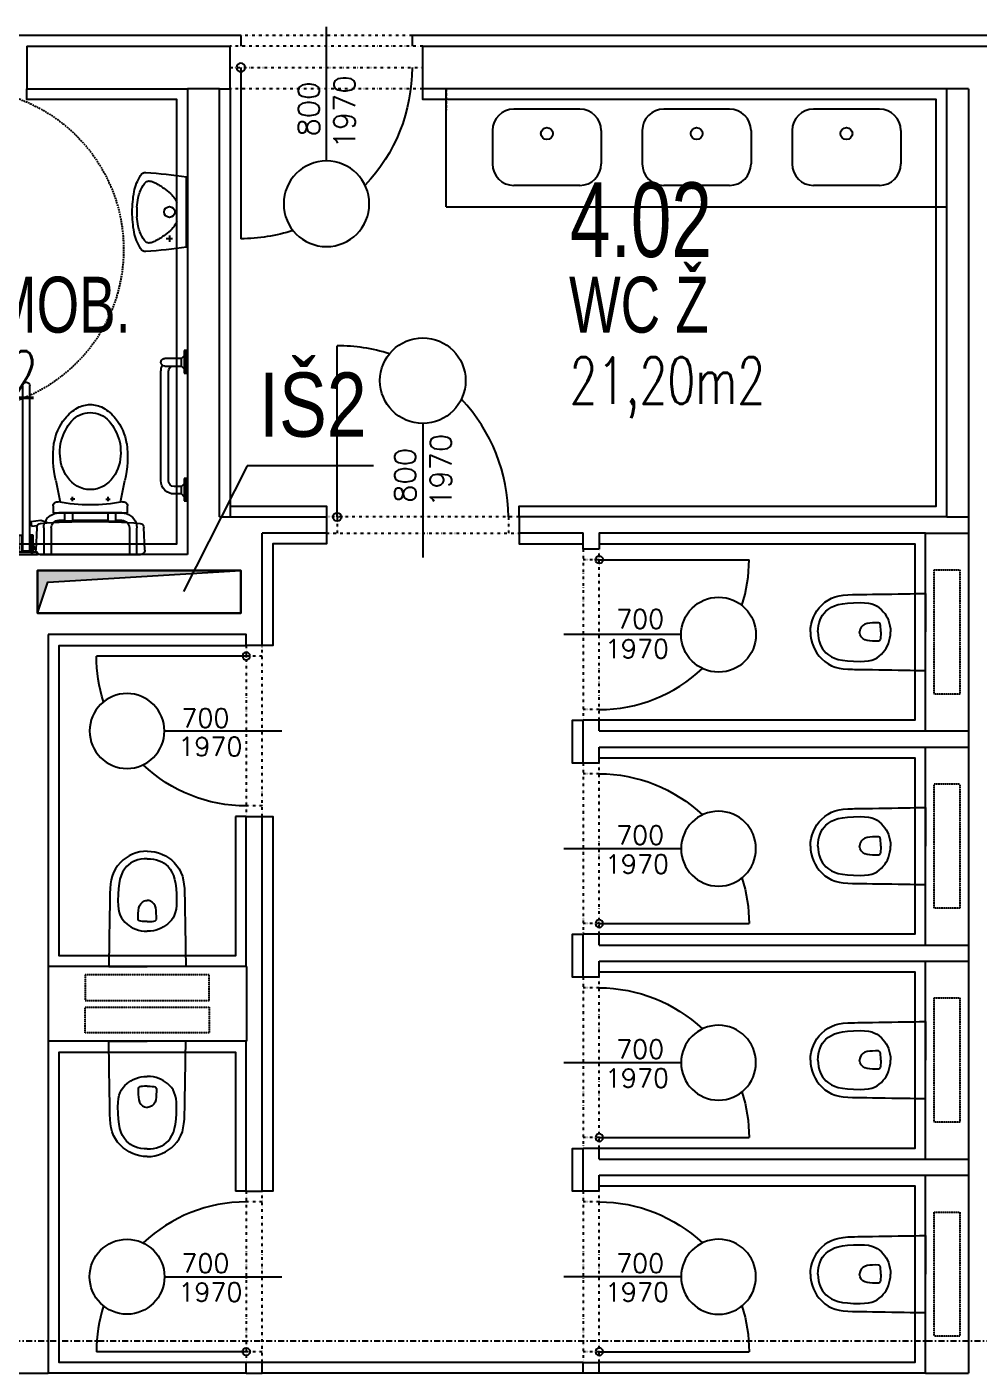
# Model space of a CAD drawing. Header units: millimetres. Extents: x -3035503 to 19821, y 792 to 235380.
# Drawn here: x -2937805 to -2933355, y 187536 to 193825 of the extents above; entities that cross this region are included whole.
import ezdxf

# ---------------------------------------------------------------- set-up
doc = ezdxf.new("R2010")
doc.units = ezdxf.units.MM
for name, pattern in [('4np_fit_out$0$HIDDEN', [0.375, 0.25, -0.125]), ('4np_fit_out$0$ČÁRKOVANÁ', [19.05, 12.7, -6.35]), ('DA2', [0.45, 0.3, -0.15]), ('DD4', [0.8, 0.4, -0.2, 0, -0.2]), ('DIVIDE', [31.75, 12.7, -6.35, 0, -6.35, 0, -6.35])]:
    doc.linetypes.add(name, pattern=pattern)
for name, color, linetype in [('ARCH_E-04-CO', 252, 'Continuous'), ('ARCH_F-02-CO', 251, 'Continuous'), ('ARCH_F-04-CO', 3, 'Continuous'), ('ARCH_F-06-CO', 2, 'Continuous'), ('ARCH_F-08-CO', 252, 'Continuous'), ('ARCH_O-02-CO', 251, 'Continuous'), ('ARCH_O-06-CO', 8, 'DD4'), ('ARCH_S-02-CO', 251, 'Continuous'), ('ARCH_T-02-CO', 252, 'Continuous'), ('ARCH_Z-02-CO', 252, 'Continuous'), ('ARCH_Z-02-DA', 252, 'DA2'), ('ARCH_Z-02-DI', 252, 'DIVIDE'), ('ARCH_Z-06-CO', 252, 'Continuous'), ('E-04-CO', 3, 'Continuous'), ('Z-02-CO', 252, 'Continuous')]:
    doc.layers.add(name, color=color, linetype=linetype)
doc.styles.add('Arial', font='arial.ttf', dxfattribs={"height": 220})
doc.styles.add('SIMPLEX', font='simplex.shx')

# ---------------------------------------------------------------- blocks, each defined once
blk = doc.blocks.new('MIST1')
at = {"style": 'Arial'}
blk.add_attdef('CISLO', (-0.309, 0), '', height=4, dxfattribs=at)
at = {"layer": 'ARCH_F-02-CO', "style": 'SIMPLEX'}
blk.add_attdef('PODLAHA', (0, -12.5), '', height=2.5, dxfattribs=at)
at = {"layer": 'ARCH_F-04-CO', "style": 'SIMPLEX'}
blk.add_attdef('PLOCHA', (0, -8.5), '', height=2.5, dxfattribs=at)
at = {"layer": 'ARCH_F-06-CO', "style": 'Arial'}
blk.add_attdef('MIST', (-0.309, -4.5), '', height=3, dxfattribs=at)
blk = doc.blocks.new('4np_fit_out$0$WC')
at = {"linetype": '4np_fit_out$0$HIDDEN'}
for p, q in [((-109417.6, 504329.8), (-109417.6, 504909.8)), ((-109417.6, 504909.8), (-109297.5, 504909.8)), ((-109297.5, 504909.8), (-109297.6, 504329.8)), ((-109297.6, 504329.8), (-109417.6, 504329.8))]:
    blk.add_line(p, q, dxfattribs=at)
for points in [[(-108916.5, 504794.2), (-108948.4, 504794.9), (-109257.6, 504799.8), (-109257.6, 504799.8)], [(-109257.6, 504799.8), (-109257.6, 504799.8), (-109257.6, 504619.8), (-109257.6, 504619.8)], [(-108771.9, 504745.4), (-108811.9, 504783.6), (-108852.5, 504792.9), (-108916.5, 504794.2)], [(-108719.2, 504619.8), (-108719.2, 504666.4), (-108739.3, 504714.2), (-108771.9, 504745.4)], [(-109060, 504714.1), (-109078.6, 504692.7), (-109093.6, 504659.3), (-109093.6, 504619.8)], [(-108754.6, 504619.8), (-108754.6, 504661.7), (-108767.7, 504695.4), (-108791.2, 504716.7)], [(-109257.6, 504439.8), (-109257.6, 504439.8), (-109257.6, 504619.8), (-109257.6, 504619.8)], [(-109060, 504525.5), (-109078.6, 504546.9), (-109093.6, 504580.3), (-109093.6, 504619.8)], [(-109047.9, 504619.8), (-109047.9, 504638.9), (-109046.8, 504649.1), (-109044.6, 504656.5)], [(-109047.9, 504619.8), (-109047.9, 504600.7), (-109046.8, 504590.5), (-109044.6, 504583.1)], [(-108951.1, 504632.4), (-108949.7, 504628.7), (-108949, 504624.5), (-108949, 504619.8)], [(-108951.1, 504607.2), (-108949.7, 504610.9), (-108949, 504615.1), (-108949, 504619.8)], [(-108754.6, 504619.8), (-108754.6, 504577.9), (-108767.7, 504544.3), (-108791.2, 504522.9)], [(-108719.2, 504619.8), (-108719.2, 504573.2), (-108739.3, 504525.4), (-108771.9, 504494.2)], [(-108771.9, 504494.2), (-108811.9, 504456), (-108852.5, 504446.7), (-108916.5, 504445.4)], [(-108916.5, 504445.4), (-108948.5, 504444.7), (-109257.6, 504439.8), (-109257.6, 504439.8)]]:
    blk.add_open_spline(points, degree=3)
for points in [[(-108791.2, 504716.7), (-108823, 504745.5), (-108861.9, 504757.1), (-108951.6, 504757.1), (-109011.4, 504757.1), (-109035.6, 504742.2), (-109060, 504714.1)], [(-109044.6, 504656.5), (-109043.7, 504659.6), (-109041.4, 504662.2), (-109037.7, 504662.2), (-108998.9, 504662.2), (-108963.9, 504664.5), (-108951.1, 504632.4)], [(-109044.6, 504583.1), (-109043.7, 504580), (-109041.4, 504577.4), (-109037.7, 504577.4), (-108998.9, 504577.4), (-108963.9, 504575.1), (-108951.1, 504607.2)], [(-108791.2, 504522.9), (-108823, 504494), (-108861.9, 504482.5), (-108951.6, 504482.5), (-109011.4, 504482.5), (-109035.6, 504497.4), (-109060, 504525.5)]]:
    blk.add_open_spline(points, degree=3, knots=[1, 1, 1, 1, 2, 2, 2, 3, 3, 3, 3])
blk = doc.blocks.new('4np_fit_out$0$sink rectang')
for p, q in [((-154, 356), (154, 356)), ((-254, 100), (-254, 256)), ((254, 100), (254, 256)), ((-154, 0), (154, 0))]:
    blk.add_line(p, q)
blk.add_circle((0, 114), 27.8)
for centre, start, end in [((-154, 256), 90, 180), ((154, 256), 0, 90), ((-154, 100), 180, 270), ((154, 100), 270, 0)]:
    blk.add_arc(centre, 100, start, end)
blk = doc.blocks.new('4np_fit_out$0$DiS WC')
for p, q in [((3.7, 1274.9), (3.7, 1604.9)), ((235.7, 1462.4), (236.1, 1439.9)), ((236.1, 1439.9), (235.8, 1417.4)), ((83.7, 1329.9), (83.7, 1299.9)), ((68.7, 1314.9), (98.7, 1314.9)), ((3.4, 792.4), (14.6, 792.4)), ((3.4, 687.4), (3.4, 792.4)), ((14.6, 792.4), (14.6, 687.4)), ((27.8, 755.1), (14.6, 768.3)), ((27.8, 720.1), (27.8, 755.1)), ((27.8, 755.1), (105.9, 755.1)), ((14.6, 706.9), (27.8, 720.1)), ((105.9, 720.1), (27.8, 720.1)), ((88.5, 184.9), (88.4, 694.9)), ((123.5, 184.9), (123.4, 694.9)), ((14.6, 687.4), (3.4, 687.4)), ((735.9, -143.4), (735.9, 627.4)), ((770.9, 627.4), (770.9, -143.4)), ((3.4, 194.7), (14.6, 194.7)), ((3.4, 89.7), (3.4, 194.7)), ((14.6, 194.7), (14.6, 89.7)), ((27.8, 157.4), (14.6, 170.6)), ((27.8, 122.4), (27.8, 157.4)), ((27.8, 157.4), (61, 157.4)), ((312.7, 84.3), (291.9, 185.5)), ((614.9, 185.5), (594.2, 84.4)), ((14.6, 89.7), (3.4, 89.7)), ((14.6, 109.2), (27.8, 122.4)), ((27.8, 122.4), (61, 122.4)), ((279.5, 33.9), (279.5, 66.5)), ((380.4, 98.9), (360.4, 98.9)), ((370.4, 88.9), (370.4, 108.9)), ((526.4, 98.9), (546.4, 98.9)), ((536.4, 88.9), (536.4, 108.9)), ((627.3, 66.5), (627.3, 33.9)), ((627.3, 33.9), (279.5, 33.9)), ((305.9, 33.9), (600.9, 33.9)), ((333.9, -4.3), (333.9, 33.9)), ((333.9, 33.9), (370.9, 33.9)), ((370.9, 33.9), (370.9, -4.3)), ((536, 33.9), (536, -4.3)), ((573, 33.9), (536, 33.9)), ((573, -4.3), (573, 33.9)), ((198.9, -139.7), (202.8, -34.5)), ((235.9, -160.1), (235.9, -36.8)), ((270.9, -36.1), (270.9, -160.1)), ((305.9, -1.1), (333.9, -1.1)), ((370.9, -4.3), (333.9, -4.3)), ((370.9, -1.1), (536, -1.1)), ((536, -4.3), (573, -4.3)), ((573, -1.1), (600.9, -1.1)), ((635.9, -36.1), (635.9, -160.1)), ((653.9, -12.7), (684.1, -1.6)), ((665.3, -8.5), (667.2, -13.6)), ((670.9, -36.1), (670.9, -160.1)), ((684.1, -1.6), (731.7, -8.3)), ((728.9, -28.1), (700.9, -24.2)), ((704.1, -34.5), (708, -139.6)), ((731.7, -8.3), (728.9, -28.1)), ((713.4, -122.6), (720, -122.6)), ((713.4, -133.5), (713.4, -122.6)), ((720, -148.9), (720, -69.8)), ((720, -69.8), (732, -69.8)), ((720, -122.6), (720, -133.5)), ((732, -69.8), (732, -148.9)), ((774.8, -69.8), (774.8, -148.9)), ((786.9, -69.8), (774.8, -69.8)), ((786.9, -148.9), (786.9, -69.8)), ((786.9, -122.5), (786.9, -133.5)), ((793.5, -122.5), (786.9, -122.5)), ((793.5, -133.5), (793.5, -122.5)), ((688, -160.1), (218.9, -160.1)), ((700.9, -160.1), (700.9, -148.9)), ((700.9, -148.9), (805.9, -148.9)), ((805.9, -160.1), (700.9, -160.1)), ((720, -133.5), (713.4, -133.5)), ((732, -148.9), (720, -148.9)), ((770.9, -143.4), (735.9, -143.4)), ((774.8, -148.9), (786.9, -148.9)), ((786.9, -133.5), (793.5, -133.5)), ((805.9, -148.9), (805.9, -160.1))]:
    blk.add_line(p, q)
for centre, radius, start, end in [((395.7, -1203.4), 2835.5, 94.08392, 97.94592), ((294.5, 1295.8), 314.8, 116.56592, 121.24092), ((192.8, 1499.2), 87.4, 102.06992, 116.56892), ((178.8, 1565), 20.1, 71.55992, 102.06092), ((175.8, 1556.2), 29.5, 35.31492, 71.57592), ((194.9, 1598.5), 26.4, 25.53692, 92.54692), ((44.3, 1463), 190.6, 21.25392, 35.30792), ((33.7, 1492.4), 219.2, 11.18792, 32.42692), ((162.3, 1432.1), 125.4, 131.71992, 141.97792), ((350.6, 1220.8), 408.4, 126.02892, 131.70892), ((287.1, 1308.2), 300.4, 121.25892, 126.04592), ((79.4, 1476.7), 153, 11.20192, 21.25892), ((-373.6, 1426.6), 631.7, 1.20892, 9.87392), ((164, 1430.7), 127.6, 141.97192, 154.94492), ((83.7, 1439.9), 25, 0.00692, 180.00492), ((-182.3, 1424.9), 419.7, 5.13292, 11.19992), ((164, 1449.1), 127.6, 205.07792, 218.05092), ((83.7, 1439.9), 25, 180.00792, 0.00392), ((-182.3, 1454.9), 419.7, 348.81192, 354.87892), ((-373.6, 1453.1), 631.7, 350.13792, 358.80292), ((162.3, 1447.7), 125.4, 218.03392, 228.29292), ((350.5, 1659), 408.4, 228.30292, 233.98192), ((287.1, 1571.6), 300.4, 233.96692, 238.75292), ((44.4, 1416.7), 190.5, 324.69792, 338.75192), ((33.7, 1387.4), 219.2, 327.58492, 348.82392), ((79.3, 1403.1), 153, 338.75892, 348.81592), ((395.1, 4083.3), 2835.5, 262.06592, 265.92692), ((294.5, 1584), 314.8, 238.77192, 243.44692), ((192.8, 1380.6), 87.4, 243.44292, 257.94192), ((178.8, 1314.8), 20.1, 257.94992, 288.44992), ((175.8, 1323.6), 29.5, 288.43592, 324.69592), ((194.9, 1281.3), 26.4, 267.46792, 334.47592), ((105.9, 737.6), 17.5, 0.00592, 90.00592), ((60.9, 694.9), 27.5, 0.00592, 66.51468), ((105.9, 737.6), 17.5, 270.00592, 0.00592), ((60.9, 694.9), 62.5, 0.00792, 27.36725), ((753.4, 627.4), 17.5, 90.00592, 180.00592), ((753.4, 627.4), 17.5, 0.00592, 90.00692), ((508.8, 331.4), 225.4, 120.62392, 140.39392), ((451, 420.7), 119.2, 88.85192, 118.57092), ((455.8, 420.7), 119.2, 61.44092, 91.15992), ((398, 331.4), 225.4, 39.61792, 59.38792), ((541.9, 314.1), 262, 142.09392, 170.38392), ((564.1, 299.6), 256.8, 140.48192, 163.88992), ((452.6, 389), 113.9, 89.58692, 139.45092), ((454.2, 389), 113.9, 40.56092, 90.42592), ((342.6, 299.6), 256.8, 16.12192, 39.52992), ((364.9, 314.1), 262, 9.62792, 37.91792), ((773.1, 295.2), 493.6, 172.70292, 192.84492), ((551.4, 317.4), 240, 167.13992, 194.86492), ((355.4, 317.4), 240, 345.14692, 12.87192), ((133.7, 295.1), 493.6, 347.16692, 7.30892), ((480.3, 300.1), 166.8, 195.36392, 237.81892), ((426.5, 300.1), 166.8, 302.19292, 344.64792), ((61, 184.9), 27.5, 270.00492, 0.00392), ((61, 184.9), 62.5, 270.00592, 0.00592), ((453.4, 271), 128.1, 241.06492, 270.00592), ((453.4, 271), 128.1, 270.00592, 298.94692), ((299.5, 66.5), 20, 78.85192, 180.00692), ((453.3, 846.8), 775.4, 258.85092, 281.16092), ((607.3, 66.5), 20, 0.00392, 101.15892), ((305.9, -36.1), 70, 90.00692, 161.28092), ((600.9, -36.1), 70, 23.20292, 90.00592), ((222.8, -35), 20, 94.51192, 178.64492), ((448.9, -2904.7), 2898.5, 89.91067, 94.50646), ((305.9, -36.1), 70, 161.27692, 180.00592), ((305.9, -36.1), 35, 90.00892, 180.00592), ((458.9, -2898.5), 2892.4, 85.50292, 90.10892), ((600.9, -36.1), 35, 0.00198, 90.01086), ((601, -36.1), 70, 0.00092, 18.73092), ((684.1, -35), 20, 1.36692, 85.49992), ((218.9, -140.1), 20, 178.64192, 270.00592), ((688, -140.1), 20, 270.00592, 1.36992)]:
    blk.add_arc(centre, radius, start, end)
blk = doc.blocks.new('dp_l')
blk.add_line((-546, 500), (236.9, 500))
for centre, radius in [((-796, 500), 250), ((0, 0), 25)]:
    blk.add_circle(centre, radius)
for start, end in [(90, 133.48608), (162.24636, 180)]:
    blk.add_arc((0, 0), 1000, start, end)
at = {"layer": 'ARCH_E-04-CO'}
blk.add_line((0, 0), (-1000, 0), dxfattribs=at)

msp = doc.modelspace()

# ---------------------------------------------------------------- hatches: boundary and pattern name
at = {"layer": 'ARCH_F-02-CO'}
h = msp.add_hatch(color=256, dxfattribs=at)
h.dxf.hatch_style = 1
h.paths.add_polyline_path([(-2937754.7, 191285.6), (-2937754.7, 191085.8), (-2937706.8, 191230.5), (-2936804.7, 191285.8)])

# ---------------------------------------------------------------- linework, layer by layer
msp.add_lwpolyline([(-2937754.7, 191085.8), (-2937706.8, 191230.5), (-2936804.7, 191285.8)], dxfattribs=at)
msp.add_lwpolyline([(-2937754.7, 191285.6), (-2936804.7, 191285.6), (-2936804.7, 191085.8), (-2937754.7, 191085.8)], close=True, dxfattribs=at)
at = {"layer": 'ARCH_O-02-CO'}
for points in [[(-2936804.7, 193785.8), (-2937854.7, 193785.8)], [(-2936804.7, 193785.8), (-2936804.7, 193735.8)], [(-2930954.7, 193785.8), (-2936004.7, 193785.8)], [(-2936004.7, 193785.8), (-2936004.7, 193735.8)], [(-2938004.7, 191360.5), (-2938004.7, 191410.9), (-2937904.7, 191410.9), (-2937904.7, 191410.8), (-2937104.7, 191410.8), (-2937104.7, 193485.8), (-2937804.7, 193485.8), (-2937804.7, 193535.8)], [(-2936854.7, 193535.8), (-2936854.7, 191585.8), (-2936404.7, 191585.8), (-2936404.7, 191535.8)], [(-2935504.7, 191535.8), (-2935504.7, 191585.8), (-2933554.7, 191585.8), (-2933554.7, 193485.8), (-2935954.7, 193485.8), (-2935954.7, 193535.8)], [(-2936404.7, 191460.8), (-2936404.7, 191410.8), (-2936654.7, 191410.8), (-2936654.7, 190935.8), (-2936704.7, 190935.8)], [(-2935504.7, 191460.8), (-2935504.7, 191410.8), (-2935204.7, 191410.8)], [(-2935129.7, 191410.8), (-2933654.7, 191410.8), (-2933654.7, 190585.8), (-2935129.7, 190585.8)], [(-2936829.7, 190135.8), (-2936829.7, 189485.8), (-2937654.7, 189485.8), (-2937654.7, 190935.8), (-2936779.7, 190935.8)], [(-2935204.7, 190385.8), (-2935254.7, 190385.8), (-2935254.7, 190585.8), (-2935204.7, 190585.8)], [(-2935129.7, 190410.8), (-2933654.7, 190410.8), (-2933654.7, 189585.8), (-2935129.7, 189585.8)], [(-2936779.7, 190135.8), (-2936829.7, 190135.8)], [(-2936704.7, 190135.8), (-2936654.7, 190135.8), (-2936654.7, 188385.8), (-2936704.7, 188385.8)], [(-2935204.7, 189385.8), (-2935254.7, 189385.8), (-2935254.7, 189585.8), (-2935204.7, 189585.8)], [(-2935129.7, 189410.8), (-2933654.7, 189410.8), (-2933654.7, 188585.8), (-2935129.7, 188585.8)], [(-2936779.7, 187585.8), (-2937654.7, 187585.8), (-2937654.7, 189035.8), (-2936830.1, 189035.8), (-2936830.1, 188385.8)], [(-2935204.7, 188385.8), (-2935254.7, 188385.8), (-2935254.7, 188585.8), (-2935204.7, 188585.8)], [(-2935129.7, 188410.8), (-2933654.7, 188410.8), (-2933654.7, 187585.8), (-2935129.7, 187585.8)], [(-2935204.7, 187585.8), (-2936704.7, 187585.8)]]:
    msp.add_lwpolyline(points, dxfattribs=at)
at = {"layer": 'ARCH_O-02-CO', "linetype": 'DIVIDE'}
msp.add_lwpolyline([(-2936004.7, 193785.8), (-2936804.7, 193785.8)], dxfattribs=at)
at = {"layer": 'ARCH_O-06-CO', "linetype": 'DD4', "ltscale": 70}
msp.add_line((-2980444.6, 187685.8), (-2885768.5, 187685.8), dxfattribs=at)
at = {"layer": 'ARCH_S-02-CO', "color": 251}
for q in [(-2935844.7, 193535.8), (-2933504.7, 192985.1)]:
    msp.add_line((-2935844.7, 192985.1), q, dxfattribs=at)
at = {"layer": 'ARCH_T-02-CO'}
for p, q in [((-2936775.9, 191774.8), (-2937073.6, 191187.9)), ((-2936184.2, 191774.8), (-2936775.9, 191774.8))]:
    msp.add_line(p, q, dxfattribs=at)
at = {"layer": 'ARCH_Z-02-CO', "ltscale": 10}
for p, q in [((-2936904.7, 193535.8), (-2937054.7, 193535.8)), ((-2933404.7, 193535.8), (-2933504.7, 193535.8)), ((-2933504.7, 191535.8), (-2933404.7, 191535.8))]:
    msp.add_line(p, q, dxfattribs=at)
at = {"layer": 'ARCH_Z-02-CO', "color": 251, "linetype": '4np_fit_out$0$ČÁRKOVANÁ'}
msp.add_line((-2935844.7, 193535.8), (-2935844.7, 193435.8), dxfattribs=at)
at = {"layer": 'ARCH_Z-02-CO', "ltscale": 10}
for points in [[(-2933404.7, 193535.8), (-2933404.7, 187535.8)], [(-2933609.3, 191460.8), (-2933409.3, 191460.8)], [(-2933604.7, 190535.8), (-2933404.7, 190535.8)], [(-2933604.7, 190460.8), (-2933404.7, 190460.8)], [(-2933604.7, 189535.8), (-2933404.7, 189535.8)], [(-2933604.7, 189460.8), (-2933404.7, 189460.8)], [(-2933604.7, 188535.8), (-2933404.7, 188535.8)], [(-2933604.7, 188460.8), (-2933404.7, 188460.8)], [(-2937854.7, 187535.8), (-2937704.7, 187535.8)], [(-2933604.7, 187535.8), (-2933404.7, 187535.8)]]:
    msp.add_lwpolyline(points, dxfattribs=at)
at = {"layer": 'ARCH_Z-02-CO', "color": 251}
for points in [[(-2937704.7, 189435.8), (-2937704.7, 189085.8)], [(-2936778.6, 189435.8), (-2936778.6, 189085.8)], [(-2936779.7, 187535.8), (-2936704.7, 187535.8)], [(-2935129.7, 187535.8), (-2935204.7, 187535.8)]]:
    msp.add_lwpolyline(points, dxfattribs=at)
at = {"layer": 'ARCH_Z-02-DA', "color": 251, "ltscale": 25}
msp.add_circle((-2938103, 192785.8), 750, dxfattribs=at)
at = {"layer": 'ARCH_Z-02-DI'}
for p, q in [((-2935954.7, 193735.8), (-2936854.7, 193735.8)), ((-2936854.7, 193635.8), (-2935954.7, 193635.8)), ((-2935954.7, 193535.8), (-2936854.7, 193535.8)), ((-2935504.7, 191535.8), (-2936404.7, 191535.8)), ((-2936354.7, 191535.8), (-2936354.7, 191460.8)), ((-2935554.7, 191535.8), (-2935554.7, 191460.8)), ((-2936404.7, 191460.8), (-2935504.7, 191460.8)), ((-2935204.7, 191385.8), (-2935204.7, 190585.8)), ((-2935129.7, 191335.8), (-2935204.7, 191335.8)), ((-2935129.7, 190585.8), (-2935129.7, 191385.8)), ((-2936779.7, 190935.8), (-2936779.7, 190135.8)), ((-2936704.7, 190135.8), (-2936704.7, 190935.8)), ((-2936704.7, 190885.8), (-2936779.7, 190885.8)), ((-2935129.7, 190635.8), (-2935204.7, 190635.8)), ((-2935204.7, 190385.8), (-2935204.7, 189585.8)), ((-2935129.7, 189585.8), (-2935129.7, 190385.8)), ((-2935129.7, 190335.8), (-2935204.7, 190335.8)), ((-2936704.7, 190185.8), (-2936779.7, 190185.8)), ((-2935129.7, 189635.8), (-2935204.7, 189635.8)), ((-2935204.7, 189385.8), (-2935204.7, 188585.8)), ((-2935129.7, 188585.8), (-2935129.7, 189385.8)), ((-2935129.7, 189335.8), (-2935204.7, 189335.8)), ((-2935129.7, 188635.8), (-2935204.7, 188635.8)), ((-2936779.7, 188385.8), (-2936779.7, 187585.8)), ((-2936704.7, 187585.8), (-2936704.7, 188385.8)), ((-2935204.7, 188385.8), (-2935204.7, 187585.8)), ((-2935129.7, 187585.8), (-2935129.7, 188385.8)), ((-2936704.7, 188335.8), (-2936779.7, 188335.8)), ((-2935129.7, 188335.8), (-2935204.7, 188335.8)), ((-2936704.7, 187635.8), (-2936779.7, 187635.8)), ((-2935129.7, 187635.8), (-2935204.7, 187635.8))]:
    msp.add_line(p, q, dxfattribs=at)
at = {"layer": 'ARCH_Z-06-CO'}
for p, q in [((-2937804.7, 193735.8), (-2937804.7, 193535.8)), ((-2937804.7, 193735.8), (-2936854.7, 193735.8)), ((-2935954.7, 193735.8), (-2931004.7, 193735.8)), ((-2937804.7, 193535.8), (-2937054.7, 193535.8)), ((-2937054.7, 193535.8), (-2937054.7, 191360.8)), ((-2936904.7, 191535.8), (-2936904.7, 193535.8)), ((-2933504.7, 191535.8), (-2933504.7, 193535.8)), ((-2936854.7, 191585.8), (-2936854.7, 191535.8)), ((-2933504.7, 191535.8), (-2935504.7, 191535.8)), ((-2936704.7, 190935.8), (-2936704.7, 191460.8)), ((-2935204.7, 191385.8), (-2935204.7, 191462.3)), ((-2933604.7, 190535.8), (-2933604.7, 191460.8)), ((-2937704.7, 190985.8), (-2937704.7, 189435.8)), ((-2936704.7, 190935.8), (-2936704.7, 190985.8)), ((-2935204.7, 190385.8), (-2935204.7, 190585.8)), ((-2935129.7, 190535.8), (-2935129.7, 190585.8)), ((-2935129.7, 190535.8), (-2933604.7, 190535.8)), ((-2935129.7, 190460.8), (-2933604.7, 190460.8)), ((-2935129.7, 190385.8), (-2935129.7, 190460.8)), ((-2933604.7, 189535.8), (-2933604.7, 190460.8)), ((-2935204.7, 189385.8), (-2935204.7, 189585.8)), ((-2935129.7, 189535.8), (-2935129.7, 189585.8)), ((-2935129.7, 189535.8), (-2933604.7, 189535.8)), ((-2935129.7, 189460.8), (-2933604.7, 189460.8)), ((-2935129.7, 189385.8), (-2935129.7, 189460.8)), ((-2933604.7, 188535.8), (-2933604.7, 189460.8)), ((-2937704.7, 189085.8), (-2937704.7, 187535.8)), ((-2935204.7, 188385.8), (-2935204.7, 188585.8)), ((-2935129.7, 188535.8), (-2935129.7, 188585.8)), ((-2935129.7, 188535.8), (-2933604.7, 188535.8)), ((-2935129.7, 188460.8), (-2933604.7, 188460.8)), ((-2935129.7, 188385.8), (-2935129.7, 188460.8)), ((-2933604.7, 187535.8), (-2933604.7, 188460.8)), ((-2935204.7, 187535.8), (-2935204.7, 187585.8)), ((-2935129.7, 187535.8), (-2935129.7, 187585.8)), ((-2936779.7, 187535.8), (-2937704.7, 187535.8)), ((-2935204.7, 187535.8), (-2936704.7, 187535.8)), ((-2933604.7, 187535.8), (-2935129.7, 187535.8))]:
    msp.add_line(p, q, dxfattribs=at)
for points in [[(-2936904.7, 193535.8), (-2936854.7, 193535.8), (-2936854.7, 193735.8)], [(-2933504.7, 193535.8), (-2935954.7, 193535.8), (-2935954.7, 193735.8)], [(-2936904.7, 191535.8), (-2936404.7, 191535.8), (-2936404.7, 191460.8), (-2936704.7, 191460.8)], [(-2935504.7, 191535.8), (-2935504.7, 191462.3)], [(-2935505.1, 191462.3), (-2935205.1, 191462.3)], [(-2933604.7, 191460.8), (-2935129.7, 191460.8), (-2935129.7, 191385.8)], [(-2937054.7, 191360.8), (-2938004.7, 191360.5)], [(-2935129.7, 191385.8), (-2935204.7, 191385.8)], [(-2936779.7, 190935.8), (-2936779.7, 190985.8), (-2937704.7, 190985.8)], [(-2936704.7, 190935.8), (-2936779.7, 190935.8)], [(-2935129.7, 190585.8), (-2935204.7, 190585.8)], [(-2935129.7, 190385.8), (-2935204.7, 190385.8)], [(-2936779.7, 189435.8), (-2936779.7, 190135.8)], [(-2936779.7, 190135.8), (-2936704.7, 190135.8)], [(-2936704.7, 188385.8), (-2936704.7, 190135.8)], [(-2935129.7, 189585.8), (-2935204.7, 189585.8)], [(-2936779.7, 189435.8), (-2937704.7, 189435.8)], [(-2935129.7, 189385.8), (-2935204.7, 189385.8)], [(-2936779.7, 189085.8), (-2937704.7, 189085.8)], [(-2936779.7, 188385.8), (-2936779.7, 189085.8)], [(-2935129.7, 188585.8), (-2935204.7, 188585.8)], [(-2936779.7, 188385.8), (-2936830.1, 188385.8)], [(-2936779.7, 188385.8), (-2936704.7, 188385.8)], [(-2935129.7, 188385.8), (-2935204.7, 188385.8)], [(-2936779.7, 187535.8), (-2936779.7, 187585.8)], [(-2936704.7, 187585.8), (-2936779.7, 187585.8)], [(-2936704.7, 187535.8), (-2936704.7, 187585.8)], [(-2935204.7, 187585.8), (-2935129.7, 187585.8)]]:
    msp.add_lwpolyline(points, dxfattribs=at)
for points in [[(-2937754.7, 191085.8), (-2936804.7, 191085.8), (-2936804.7, 191285.9), (-2937754.7, 191285.6)], [(-2936804.7, 190935.8), (-2936804.7, 190935.8)], [(-2935104.7, 187585.8), (-2935104.7, 187585.8)]]:
    msp.add_lwpolyline(points, close=True, dxfattribs=at)

# ---------------------------------------------------------------- block references
at = {"layer": 'ARCH_F-08-CO'}
ref = msp.add_blockref('MIST1', (-2937091.1, 192750.4), dxfattribs=dict(at, xscale=-104.544, yscale=104.544, zscale=104.544, rotation=359.9999999999997))
ref.add_attrib('CISLO', '4.03', (-2938535.4, 192750.4), dxfattribs={"layer": '0', "height": 348.48, "rotation": 0.00001, "style": 'Arial', "width": 0.7})
ref.add_attrib('MIST', 'WC IMOB.', (-2938540, 192397), dxfattribs={"layer": 'ARCH_F-06-CO', "height": 261.36, "rotation": 0.00001, "style": 'Arial', "width": 0.7})
ref.add_attrib('PLOCHA', '4,57m2', (-2938537.9, 192092.9), dxfattribs={"layer": 'ARCH_F-04-CO', "height": 217.8, "rotation": 0.00001, "style": 'SIMPLEX', "width": 0.7})
ref = msp.add_blockref('MIST1', (-2933822.3, 192750.4), dxfattribs=dict(at, xscale=-104.544, yscale=104.544, zscale=104.544, rotation=359.9999999999997))
ref.add_attrib('CISLO', '4.02', (-2935266.5, 192750.4), dxfattribs={"layer": '0', "height": 348.48, "rotation": 0.00001, "style": 'Arial', "width": 0.7})
ref.add_attrib('MIST', 'WC Ž', (-2935271.1, 192397), dxfattribs={"layer": 'ARCH_F-06-CO', "height": 261.36, "rotation": 0.00001, "style": 'Arial', "width": 0.7})
ref.add_attrib('PLOCHA', '21,20m2', (-2935269, 192064.2), dxfattribs={"layer": 'ARCH_F-04-CO', "height": 217.8, "rotation": 0.00001, "style": 'SIMPLEX', "width": 0.7})
at = {"layer": 'ARCH_S-02-CO', "color": 251}
for name, p, rotation in [('4np_fit_out$0$sink rectang', (-2935374.7, 193441.1), 180.0000003683914), ('4np_fit_out$0$sink rectang', (-2934674.7, 193441.1), 180.0000003683914), ('4np_fit_out$0$sink rectang', (-2933974.7, 193441.1), 180.0000003683914), ('4np_fit_out$0$WC', (-3042877.7, 695614.8), 180.0017485583832), ('4np_fit_out$0$WC', (-3042877.7, 694614.8), 180.0017485583832), ('4np_fit_out$0$WC', (-3042877.7, 693614.8), 180.0017485583832), ('4np_fit_out$0$WC', (-3441858.7, 79812.8), 270.0017485801944), ('4np_fit_out$0$WC', (-3042877.7, 692614.8), 180.0017485583832)]:
    msp.add_blockref(name, p, dxfattribs=dict(at, rotation=rotation))
at = {"layer": 'ARCH_S-02-CO', "color": 251, "xscale": -1}
for name, p, rotation in [('4np_fit_out$0$DiS WC', (-2937055, 191520.7), 4.929370831519009e-06), ('4np_fit_out$0$WC', (-3441858.7, 298708.8), 269.9982512987729)]:
    msp.add_blockref(name, p, dxfattribs=dict(at, rotation=rotation))
at = {"layer": 'Z-02-CO'}
ref = msp.add_blockref('dp_l', (-2936804.7, 193635.8), dxfattribs=dict(at, xscale=-0.7999999999999998, yscale=0.7999999999999998, zscale=0.7999999999999997, rotation=269.9999999891959))
ref.add_attrib('H', '800', (-2936437.5, 193313.1), dxfattribs={"layer": 'E-04-CO', "height": 100, "rotation": 90, "style": 'SIMPLEX'})
ref.add_attrib('B', '1970', (-2936270.1, 193256.5), dxfattribs={"layer": 'E-04-CO', "height": 100, "rotation": 90, "style": 'SIMPLEX'})
ref = msp.add_blockref('dp_l', (-2936354.7, 191535.8), dxfattribs=dict(at, xscale=0.7999999999999998, yscale=0.7999999999999998, zscale=0.7999999999999998, rotation=270.0000000108039))
ref.add_attrib('H', '800', (-2935987.5, 191601.4), dxfattribs={"layer": 'E-04-CO', "height": 100, "rotation": 90, "style": 'SIMPLEX'})
ref.add_attrib('B', '1970', (-2935820.1, 191581.8), dxfattribs={"layer": 'E-04-CO', "height": 100, "rotation": 90, "style": 'SIMPLEX'})
ref = msp.add_blockref('dp_l', (-2935129.7, 191335.8), dxfattribs=dict(at, xscale=0.7000000927342317, yscale=0.7000000927342317, zscale=0.7000000927342317, rotation=180.0000000108039))
ref.add_attrib('H', '700', (-2935051.4, 191015.3), dxfattribs={"layer": 'E-04-CO', "height": 87.5, "style": 'SIMPLEX'})
ref.add_attrib('B', '1970', (-2935103.7, 190876), dxfattribs={"layer": 'E-04-CO', "height": 87.5, "style": 'SIMPLEX'})
ref = msp.add_blockref('dp_l', (-2936779.7, 190885.8), dxfattribs=dict(at, xscale=-0.7000000927342317, yscale=0.7000000927342317, zscale=0.7000000927342316, rotation=180))
ref.add_attrib('H', '700', (-2937083, 190552.5), dxfattribs={"layer": 'E-04-CO', "height": 87.5, "style": 'SIMPLEX'})
ref.add_attrib('B', '1970', (-2937097.5, 190419.2), dxfattribs={"layer": 'E-04-CO', "height": 87.5, "style": 'SIMPLEX'})
ref = msp.add_blockref('dp_l', (-2935129.7, 189635.8), dxfattribs=dict(at, xscale=-0.7000000927342318, yscale=0.7000000927342317, zscale=0.7000000927342316, rotation=359.999999989196))
ref.add_attrib('H', '700', (-2935051.4, 190005.3), dxfattribs={"layer": 'E-04-CO', "height": 87.5, "style": 'SIMPLEX'})
ref.add_attrib('B', '1970', (-2935103.7, 189870.4), dxfattribs={"layer": 'E-04-CO', "height": 87.5, "style": 'SIMPLEX'})
ref = msp.add_blockref('dp_l', (-2935129.7, 188635.8), dxfattribs=dict(at, xscale=-0.7000000927342318, yscale=0.7000000927342317, zscale=0.7000000927342316, rotation=359.999999989196))
ref.add_attrib('H', '700', (-2935051.4, 189005.3), dxfattribs={"layer": 'E-04-CO', "height": 87.5, "style": 'SIMPLEX'})
ref.add_attrib('B', '1970', (-2935103.7, 188870.4), dxfattribs={"layer": 'E-04-CO', "height": 87.5, "style": 'SIMPLEX'})
ref = msp.add_blockref('dp_l', (-2936779.7, 187635.8), dxfattribs=dict(at, xscale=0.7000000927342317, yscale=0.7000000927342317, zscale=0.7000000927342317))
ref.add_attrib('H', '700', (-2937083, 188005.3), dxfattribs={"layer": 'E-04-CO', "height": 87.5, "style": 'SIMPLEX'})
ref.add_attrib('B', '1970', (-2937097.5, 187870.4), dxfattribs={"layer": 'E-04-CO', "height": 87.5, "style": 'SIMPLEX'})
ref = msp.add_blockref('dp_l', (-2935129.7, 187635.8), dxfattribs=dict(at, xscale=-0.7000000927342318, yscale=0.7000000927342317, zscale=0.7000000927342316, rotation=359.999999989196))
ref.add_attrib('H', '700', (-2935051.4, 188005.3), dxfattribs={"layer": 'E-04-CO', "height": 87.5, "style": 'SIMPLEX'})
ref.add_attrib('B', '1970', (-2935103.7, 187870.4), dxfattribs={"layer": 'E-04-CO', "height": 87.5, "style": 'SIMPLEX'})

# ---------------------------------------------------------------- texts
at = {"layer": 'ARCH_T-02-CO', "insert": (-2936719.8, 192210.6), "char_height": 300, "attachment_point": 1, "line_spacing_factor": 0.85, "style": 'Arial'}
msp.add_mtext_dynamic_manual_height_columns('{\\W0.8;IŠ2}', width=2008.769, gutter_width=1750, heights=[0], dxfattribs=at)

doc.saveas('drawing.dxf')
